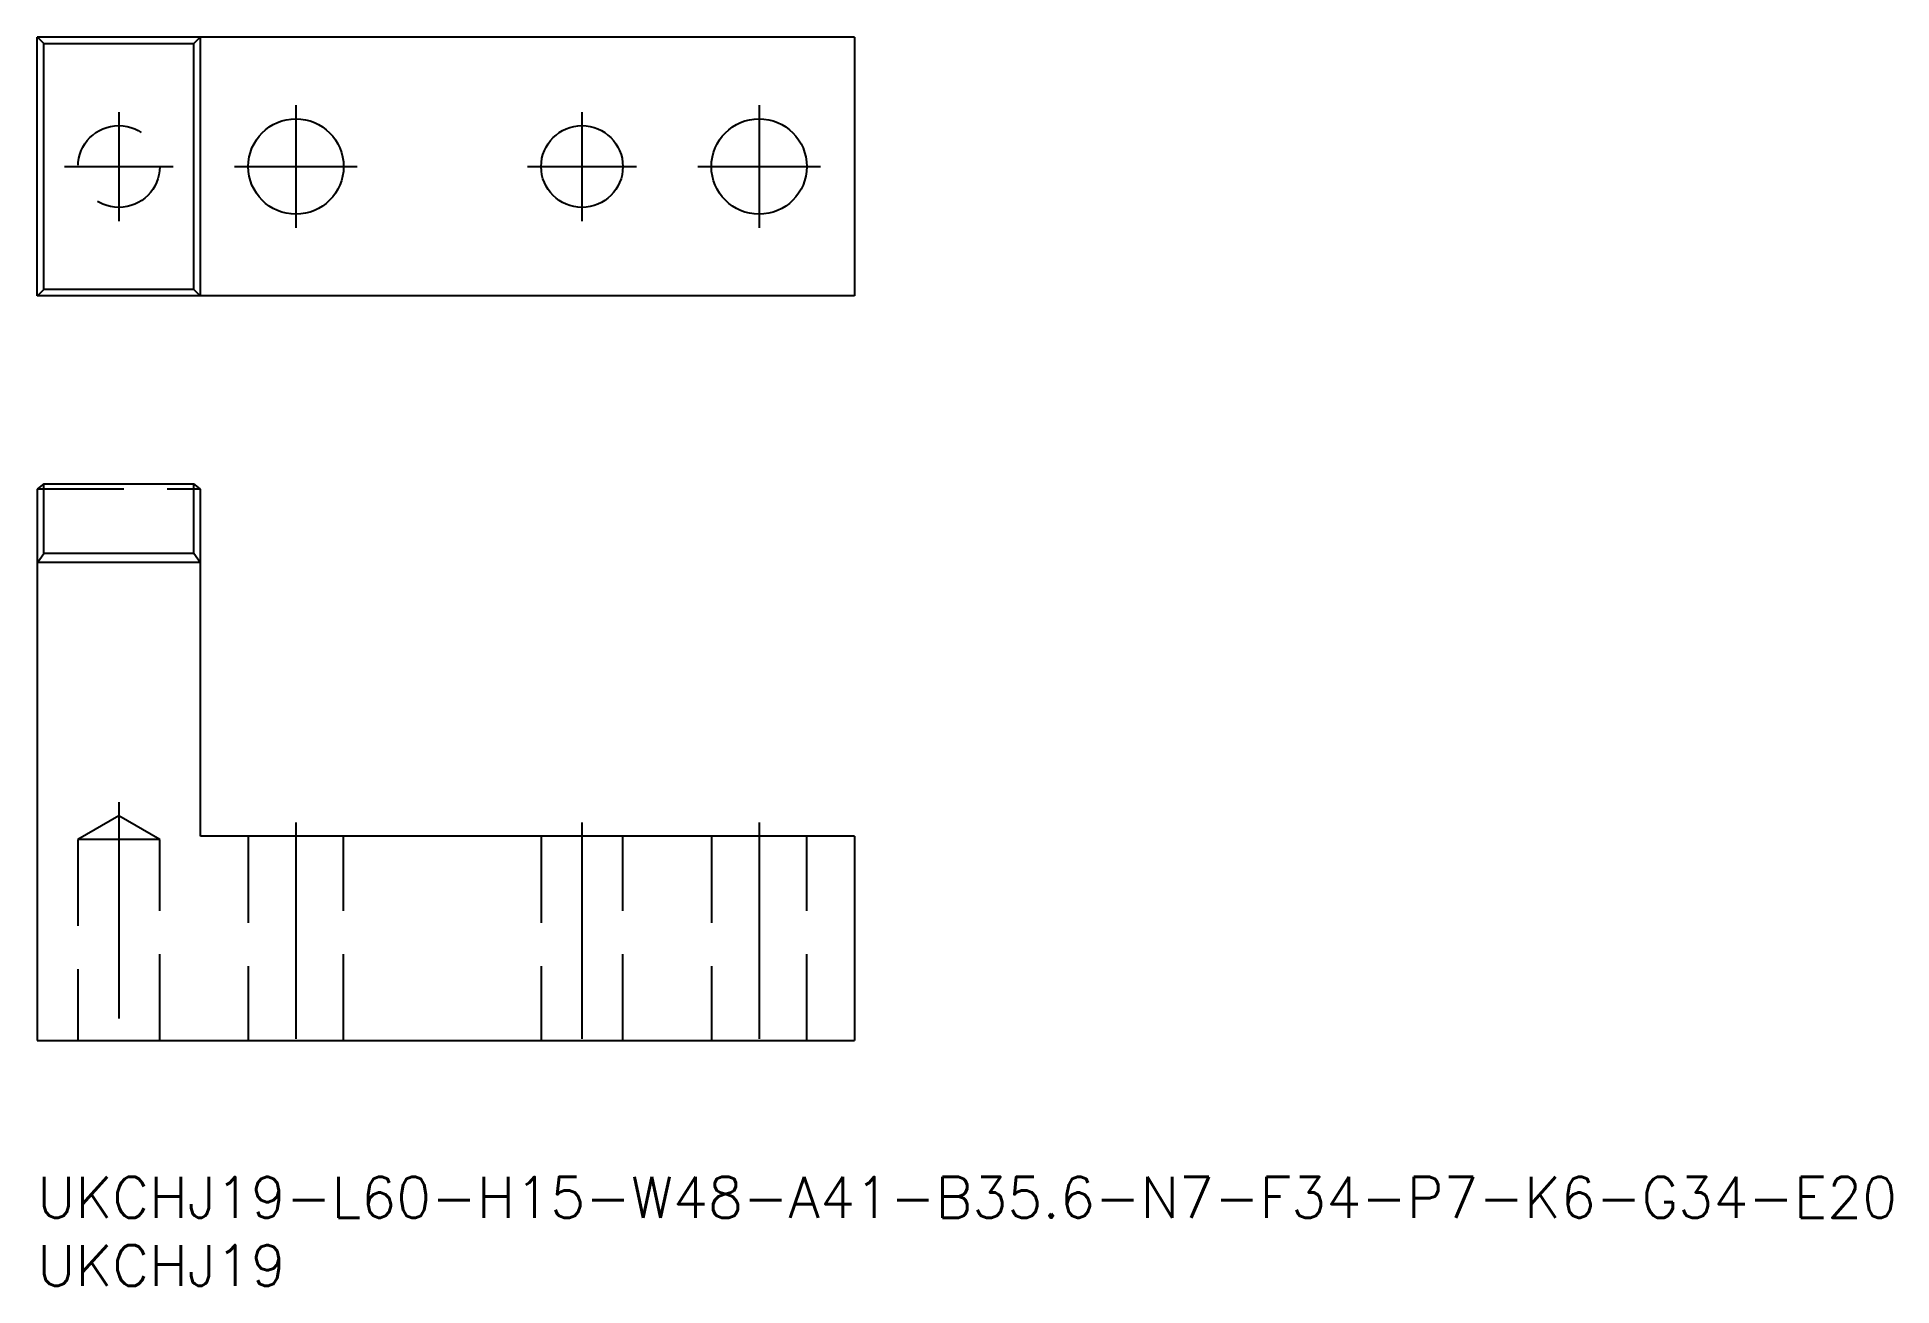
# Model space of a CAD drawing. Extents: x 0 to 136, y -8 to 84.
import ezdxf

# ---------------------------------------------------------------- set-up
doc = ezdxf.new("R2010")
doc.units = 0
doc.header["$LTSCALE"] = 0.5
doc.linetypes.add('CENTER', pattern=[50.8, 31.75, -6.35, 6.35, -6.35])
doc.linetypes.add('DASHED', pattern=[19.05, 12.7, -6.35])
for name, color, linetype in [('MSM_CENTER', 1, 'CENTER'), ('MSM_CONTINUOUS', 7, 'CONTINUOUS'), ('MSM_DASHED', 4, 'DASHED'), ('MSM_PART_NUMBER', 7, 'CONTINUOUS')]:
    doc.layers.add(name, color=color, linetype=linetype)
doc.styles.get("Standard").update_dxf_attribs({"font": 'txt.shx', "height": 1, "bigfont": 'bigfont.shx'})

# ---------------------------------------------------------------- blocks, each defined once
blk = doc.blocks.new('*U23')
at = {"layer": 'MSM_PART_NUMBER'}
blk.add_text('UKCHJ19-L60-H15-W48-A41-B35.6-N7-F34-P7-K6-G34-E20', height=3, dxfattribs=at).set_placement((0, -3))
blk = doc.blocks.new('*U24')
at = {"layer": 'MSM_PART_NUMBER'}
blk.add_text('UKCHJ19', height=3, dxfattribs=at).set_placement((0, -8))

msp = doc.modelspace()

# ---------------------------------------------------------------- linework, layer by layer
at = {"layer": 'MSM_CENTER'}
for p, q in [((6, 78.15), (6, 70.15)), ((19, 78.65), (19, 69.65)), ((40, 78.15), (40, 70.15)), ((53, 78.65), (53, 69.65)), ((2, 74.15), (10, 74.15)), ((14.5, 74.15), (23.5, 74.15)), ((36, 74.15), (44, 74.15)), ((48.5, 74.15), (57.5, 74.15)), ((6, 27.5), (6, 9)), ((19, 26), (19, 9)), ((40, 26), (40, 9)), ((53, 26), (53, 9))]:
    msp.add_line(p, q, dxfattribs=at)
at = {"layer": 'MSM_CONTINUOUS'}
for p, q in [((60, 83.65), (0, 83.65)), ((0, 64.65), (0, 83.65)), ((0.5, 83.17), (0.02, 83.65)), ((0.5, 83.17), (11.5, 83.17)), ((0.5, 65.13), (0.5, 83.17)), ((11.98, 83.65), (11.5, 83.17)), ((11.5, 65.13), (11.5, 83.17)), ((12, 64.65), (12, 83.65)), ((60, 83.65), (60, 64.65)), ((60, 64.65), (0, 64.65)), ((0.02, 64.65), (0.5, 65.13)), ((11.5, 65.13), (0.5, 65.13)), ((11.98, 64.65), (11.5, 65.13)), ((0.02, 50.5), (0, 50.48)), ((0, 50.48), (0, 10)), ((0.5, 50.86), (0.02, 50.5)), ((0.5, 50.86), (11.5, 50.86)), ((0.5, 45.74), (0.5, 50.86)), ((11.98, 50.5), (11.5, 50.86)), ((11.5, 45.74), (11.5, 50.86)), ((12, 50.48), (11.98, 50.5)), ((12, 25), (12, 50.48)), ((0.02, 45.1), (0, 45.08)), ((0.02, 45.1), (0.5, 45.74)), ((11.98, 45.1), (0.02, 45.1)), ((11.5, 45.74), (0.5, 45.74)), ((11.98, 45.1), (11.5, 45.74)), ((12, 45.08), (11.98, 45.1)), ((60, 25), (12, 25)), ((60, 25), (60, 10)), ((0, 10), (60, 10))]:
    msp.add_line(p, q, dxfattribs=at)
for centre, radius in [((19, 74.15), 3.5), ((53, 74.15), 3.5), ((40, 74.15), 3)]:
    msp.add_circle(centre, radius, dxfattribs=at)
at = {"layer": 'MSM_DASHED'}
for p, q in [((0.02, 50.5), (11.98, 50.5)), ((6, 26.5), (3, 24.77)), ((9, 24.77), (6, 26.5)), ((9, 24.77), (3, 24.77)), ((3, 24.77), (3, 10)), ((9, 10), (9, 24.77)), ((15.5, 25), (15.5, 10)), ((22.5, 10), (22.5, 25)), ((37, 25), (37, 10)), ((43, 10), (43, 25)), ((49.5, 25), (49.5, 10)), ((56.5, 10), (56.5, 25))]:
    msp.add_line(p, q, dxfattribs=at)
msp.add_circle((6, 74.15), 3, dxfattribs=at)

# ---------------------------------------------------------------- block references
at = {"layer": 'MSM_CONTINUOUS'}
for name in ['*U23', '*U24']:
    msp.add_blockref(name, (0, 0), dxfattribs=at)

doc.saveas('drawing.dxf')
